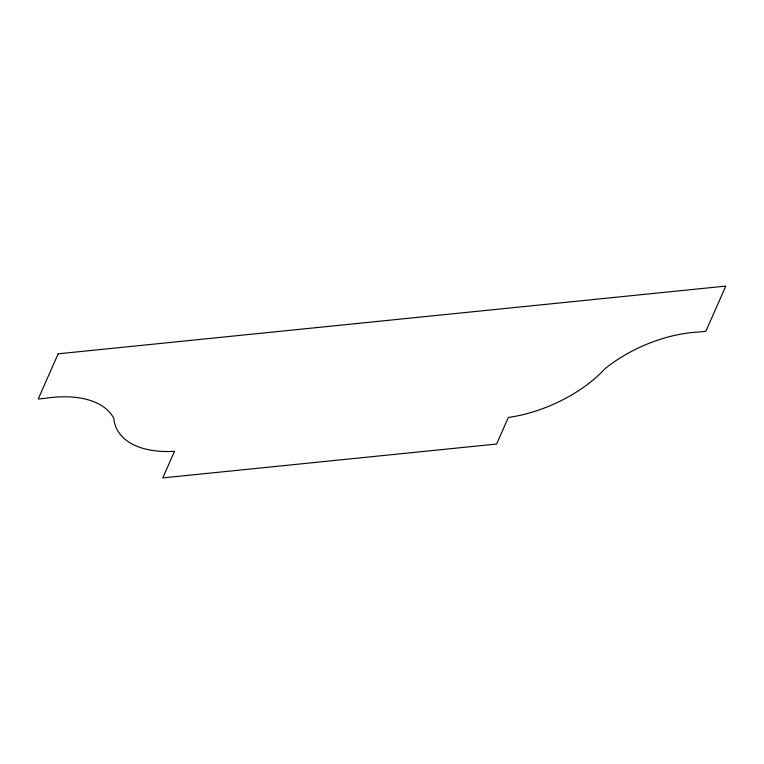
<?xml version="1.0" encoding="UTF-8"?>
<svg xmlns="http://www.w3.org/2000/svg" width="764" height="764" viewBox="0 0 764 764"><rect width="100%" height="100%" fill="white"/><g stroke="black" fill="none" stroke-linecap="round" stroke-linejoin="round"><path stroke-width="1.15" d="M58.169 353.818L38.2 399.018L45.83 398.245A97.945 53.203 -23.6 0 1 113.779 418.328A100.16 54.406 -23.6 0 0 174.526 451.314L162.78 477.901L496.6 444.037L508.346 417.459A100.16 54.406 -23.6 0 0 605.298 368.477A97.945 53.203 -23.6 0 1 698.201 332.082L705.831 331.299L725.8 286.099L58.169 353.818"/></g></svg>
